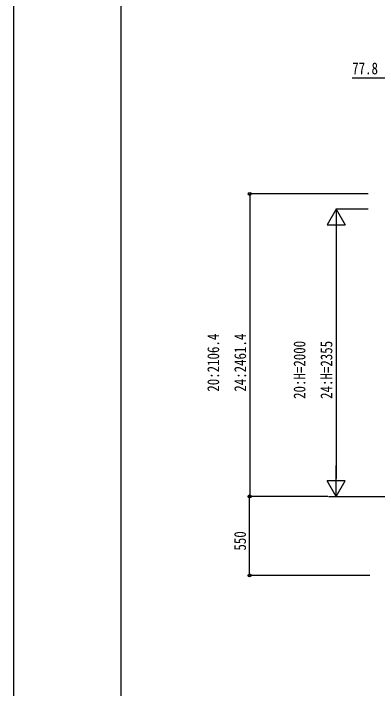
# Model space of a CAD drawing. Units: millimetres, scale not verified. Extents: x -10512 to 10512, y -7425 to 7425.
# Drawn here: x -10512 to -7980, y -4478 to 221 of the extents above; entities that cross this region are included whole.
import ezdxf
from ezdxf.enums import TextEntityAlignment as Align

# ---------------------------------------------------------------- set-up
doc = ezdxf.new("R2010")
doc.units = ezdxf.units.MM
doc.header["$LTSCALE"] = 30
for name, color, linetype in [('0-5_YKK_A1', 4, 'Continuous'), ('0-6_YKK_D', 6, 'Continuous'), ('0-7_YKK_ZWAK', 7, 'Continuous')]:
    doc.layers.add(name, color=color, linetype=linetype)
doc.styles.add('ＭＳ ゴシック', font='')
doc.styles.get('ＭＳ ゴシック').set_extended_font_data('MS Gothic')

msp = doc.modelspace()

# ---------------------------------------------------------------- linework, layer by layer
at = {"layer": '0-5_YKK_A1'}
msp.add_line((-8268.46, -3140.75), (-7746.28, -3140.75), dxfattribs=at)
at = {"layer": '0-6_YKK_D'}
for p, q in [((-8044.03, -1034.34), (-8869.53, -1034.34)), ((-8868.53, -1034.34), (-8868.53, -3140.75)), ((-8268.53, -1140.75), (-8331.03, -1249)), ((-8044.03, -1140.75), (-8269.53, -1140.75)), ((-8268.53, -1140.75), (-8206.03, -1249)), ((-8268.53, -1140.75), (-8268.53, -1357.25)), ((-8331.03, -1249), (-8206.03, -1249)), ((-8268.53, -1265.75), (-8268.53, -3015.75)), ((-8268.53, -3140.75), (-8268.53, -2924.24)), ((-8268.53, -3140.75), (-8331.03, -3032.49)), ((-8206.03, -3032.49), (-8331.03, -3032.49)), ((-8268.53, -3140.75), (-8206.03, -3032.49)), ((-8325.57, -3140.75), (-8870.53, -3140.75)), ((-8325.1, -3140.75), (-8869.53, -3140.75)), ((-8869.53, -3690.75), (-8869.53, -3140.75)), ((-8322.1, -3140.75), (-8267.53, -3140.75)), ((-8034.23, -3690.75), (-8870.53, -3690.75))]:
    msp.add_line(p, q, dxfattribs=at)
msp.add_lwpolyline([(-7668.53, -227.77), (-7746.28, -227.77), (-8157.28, -227.77)], dxfattribs=at)
for centre in [(-8868.53, -1034.34), (-8869.53, -3140.75), (-8868.53, -3140.75), (-8869.53, -3690.75)]:
    msp.add_circle(centre, 10.62, dxfattribs=at)
at = {"layer": '0-7_YKK_ZWAK'}
msp.add_line((-9762.45, -6312.5), (-9762.45, 6937.5), dxfattribs=at)
msp.add_lwpolyline([(-10512.5, -7425), (10512.5, -7425), (10512.5, 7425), (-10512.5, 7425)], close=True, dxfattribs=at)

# ---------------------------------------------------------------- texts
at = {"layer": '0-6_YKK_D', "style": 'ＭＳ ゴシック', "width": 0.8}
msp.add_text('77.8', height=82.48, dxfattribs=at).set_placement((-8156.28, -226.77), align=Align.BOTTOM_LEFT)
for s, p in [('20:2106.4', (-9057.03, -2411.54)), ('24:2461.4', (-8869.53, -2411.54)), ('20:H=2000', (-8457.03, -2461.75)), ('24:H=2355', (-8269.53, -2461.75)), ('550', (-8870.53, -3517.75))]:
    msp.add_text(s, height=82.48, rotation=90, dxfattribs=at).set_placement(p, align=Align.BOTTOM_LEFT)

doc.saveas('drawing.dxf')
